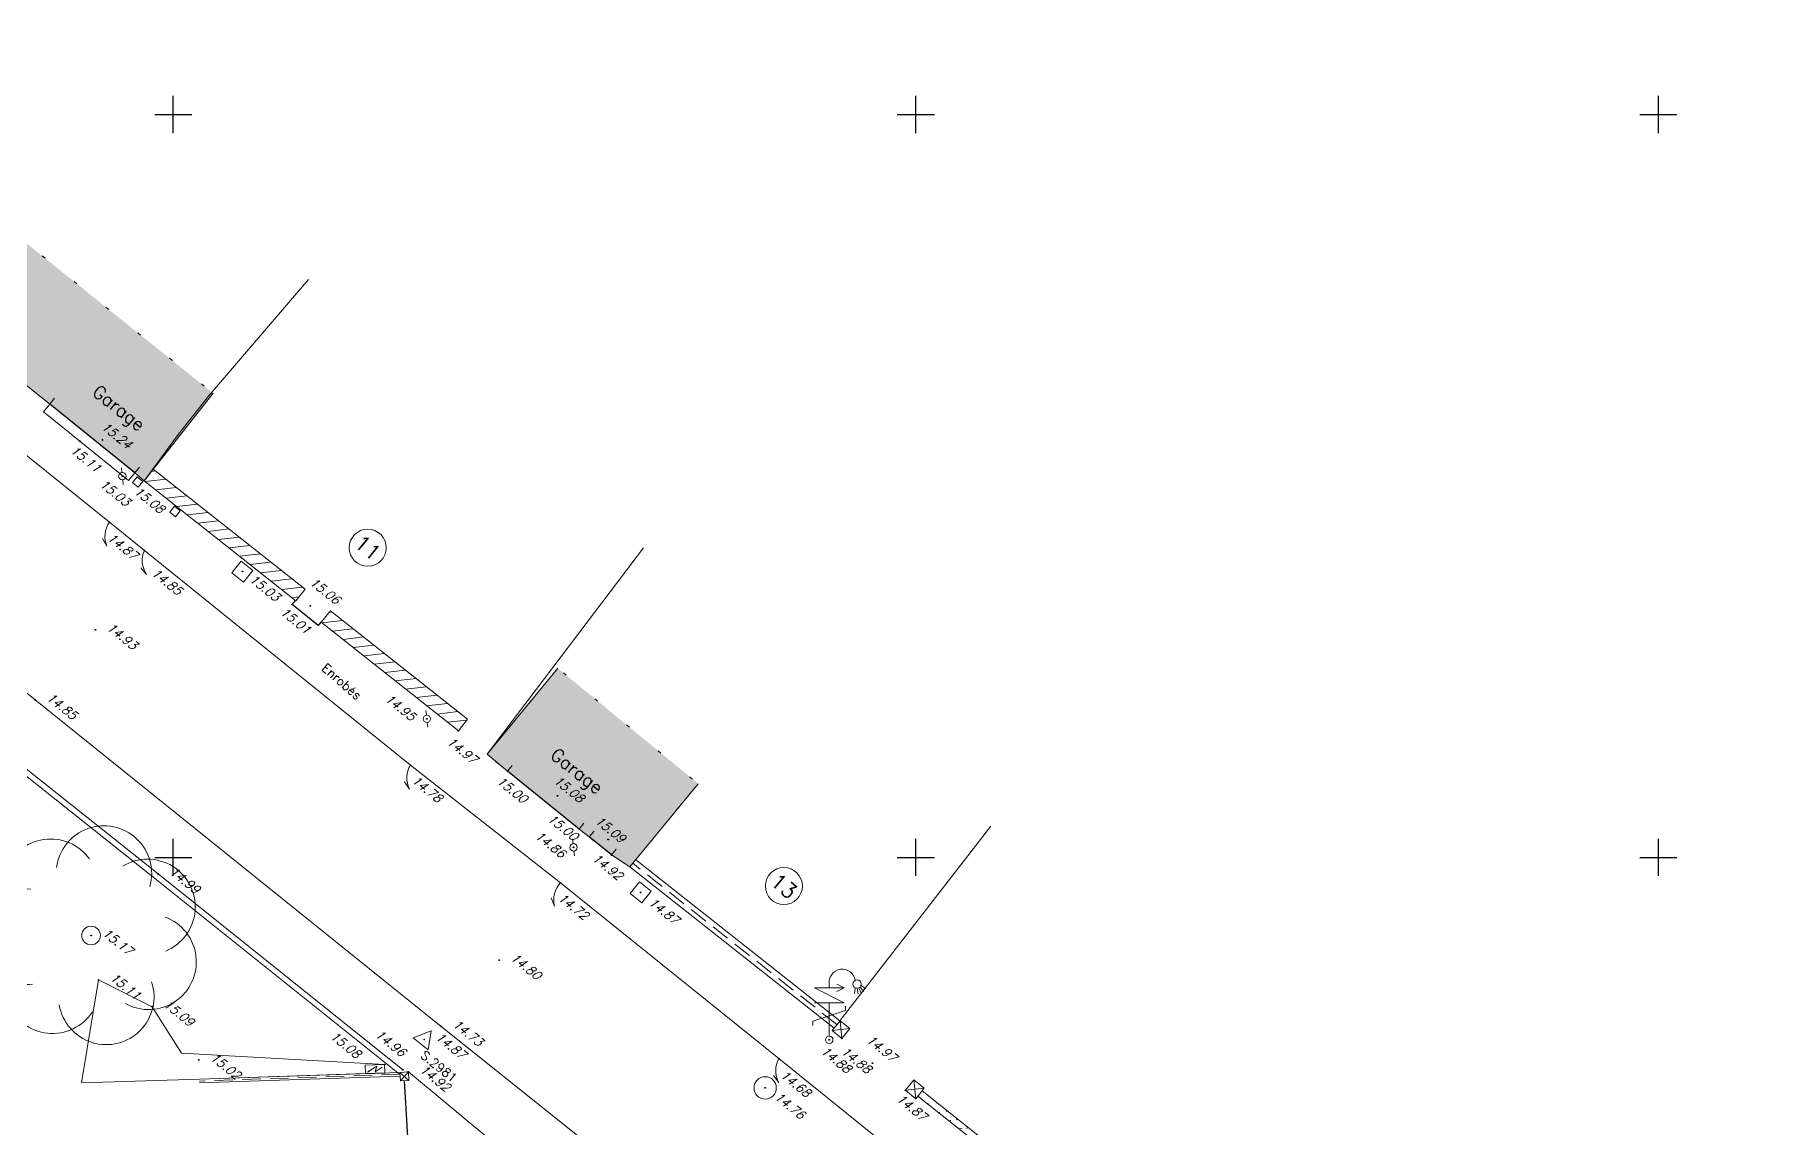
# Model space of a CAD drawing. Header units: metres. Extents: x 1373359 to 1376054, y 5226623 to 5228666.
# Drawn here: x 1375356.26 to 1375402.72, y 5226732.73 to 5226762.15 of the extents above; entities that cross this region are included whole.
import ezdxf
from ezdxf.enums import TextEntityAlignment as Align

# ---------------------------------------------------------------- set-up
doc = ezdxf.new("R2010")
doc.units = ezdxf.units.M
doc.header["$LTSCALE"] = 2
doc.header["$PDMODE"] = 32
doc.header["$PDSIZE"] = 0.02
doc.linetypes.add('INTERROMPU2', pattern=[0.375, 0.25, -0.125])
doc.linetypes.add('POINTILLE', pattern=[0.25, 0, -0.25])
doc.layers.get('0').update_dxf_attribs({"color": 6})
for name, color, linetype, lineweight in [('ASSEP_P_AFFCAR', 5, 'Continuous', 0), ('ASSEP_P_SENS', 5, 'Continuous', 0), ('ASSEU_P_AFFCAR', 124, 'Continuous', 9), ('CAD_L_PARCELLE', 253, 'Continuous', 0), ('EAU_P_BCR', 4, 'Continuous', 9), ('ELEC_P_AFFREC', 1, 'Continuous', 9), ('EV_F_TEXNATSOL', 7, 'Continuous', 0), ('EV_P_ARBRE', 3, 'Continuous', 9), ('FDP_F_BATI', 7, 'Continuous', 9), ('FDP_F_TBATNOM', 7, 'Continuous', 9), ('FDP_F_TBATNUM', 7, 'Continuous', 9), ('FDP_L_BATI', 7, 'Continuous', 9), ('FDP_L_HAIE', 3, 'Continuous', 9), ('FDP_L_MURBAHUT', 7, 'Continuous', 9), ('FDP_L_MURPLEIN', 7, 'Continuous', 9), ('GEOD_P_STA', 6, 'Continuous', 9), ('MUL_P_SUPXET--', 1, 'Continuous', 9), ('VOIE_L_BORDREV', 252, 'Continuous', 0), ('VOIE_L_BORDURE', 7, 'Continuous', 9)]:
    doc.layers.add(name, color=color, linetype=linetype, lineweight=lineweight)
for name, color, linetype in [('FDP_P_SEUILPIE', 7, 'Continuous'), ('MEP_F_CARRO', 7, 'Continuous'), ('TopoAlt', 7, 'Continuous'), ('Topojis', 7, 'Continuous')]:
    doc.layers.add(name, color=color, linetype=linetype)
doc.styles.get("Standard").update_dxf_attribs({"font": 'romans.shx'})
pattern_1 = [(186.53085, (1375401.04701, 5226706.58297), (0.0288895, -0.2523517), [])]

# ---------------------------------------------------------------- blocks, each defined once
blk = doc.blocks.new('Tcpoint')
at = {"color": 0}
blk.add_point((0, 0), dxfattribs=at)
at = {"layer": 'TopoAlt'}
blk.add_attdef('ALT', (0.2, 0.2), '', height=0.24, dxfattribs=at)
blk = doc.blocks.new('CB011')
at = {"color": 0, "flags": 128}
blk.add_lwpolyline([(0, 0, 0.263702), (-0.602, 0.237), (-0.374, 0.3)], format="xyb", dxfattribs=at)
blk = doc.blocks.new('u014')
at = {"color": 0}
blk.add_line((0, 0), (0, 0), dxfattribs=at)
blk.add_circle((0, 0), 0.3, dxfattribs=at)
blk = doc.blocks.new('L016')
at = {"color": 0}
for p, q in [((0, 1.510991), (0, 1.4)), ((0, 1), (0, 0.1))]:
    blk.add_line(p, q, dxfattribs=at)
for points in [[(0.4, 1.4), (-0.4, 1.4), (0.4, 1), (-0.4, 1)], [(0.2, 1.5), (0.4, 1.4), (0.2, 1.3)], [(0.700628, 1.399688), (0.684459, 1.240974)], [(0.792944, 1.396773), (0.86024, 1.256612)], [(0.830421, 1.422331), (0.931041, 1.303495)], [(0.855244, 1.462269), (0.984837, 1.372556)], [(0.752708, 1.388229), (0.78082, 1.234594)], [(-0.438601, 0.390519), (-0.438601, 0.500753), (0.438601, 0.792376), (0.438601, 0.902609)]]:
    blk.add_lwpolyline(points, dxfattribs=at)
for centre, radius in [((0.75, 1.5), 0.111803), ((0, 0), 0.1)]:
    blk.add_circle(centre, radius, dxfattribs=at)
blk.add_arc((0.35, 1.55), 0.353553, 8.130102, 188.130102, dxfattribs=at)
blk = doc.blocks.new('t003')
at = {"color": 0}
blk.add_line((0, 0), (0, 0), dxfattribs=at)
blk.add_lwpolyline([(0.259834, -0.149954), (-0.000053, 0.3), (-0.259781, -0.150046)], close=True, dxfattribs=at)
blk = doc.blocks.new('CB024')
at = {"color": 0}
blk.add_circle((0, 0), 0.5, dxfattribs=at)
for centre, start, end in [((0.071, 3.409), 354.41036, 183.20297), ((-2.621, 2.181), 45.83893, 234.63154), ((2.71, 2.07), 302.98179, 131.7744), ((-3.34, -0.689), 97.2675, 286.06011), ((3.308, -0.828), 251.55321, 80.34582), ((-1.543, -3.041), 148.69607, 337.48868), ((1.415, -3.102), 200.12464, 28.91725)]:
    blk.add_arc(centre, 2.57, start, end, dxfattribs=at)
blk = doc.blocks.new('e020')
at = {"color": 0, "linetype": 'Continuous'}
for p, q in [((0, 0.238611), (0, 0)), ((0.525, 0.238611), (0, 0.238611)), ((0, 0), (0.525, 0)), ((0.525, 0), (0.525, 0.238611))]:
    blk.add_line(p, q, dxfattribs=at)
blk.add_lwpolyline([(0.063739, 0.072973), (0.263674, 0.189273), (0.213166, 0.042878), (0.46514, 0.189449)], dxfattribs=at)
blk.add_solid([(0.408379, 0.188402), (0.46514, 0.189449), (0.43617, 0.140626)], dxfattribs=at)
blk = doc.blocks.new('CB014')
at = {"color": 0}
blk.add_line((0, 0), (0, 0), dxfattribs=at)
blk.add_lwpolyline([(-0.2, -0.2), (-0.2, 0.2), (0.2, 0.2), (0.2, -0.2)], close=True, dxfattribs=at)
blk = doc.blocks.new('a001')
at = {"color": 0}
for points in [[(0.160355, 0.160355), (0.070711, 0.070711)], [(-0.070711, -0.070711), (-0.160355, -0.160355)]]:
    blk.add_lwpolyline(points, dxfattribs=at)
blk.add_circle((0, 0), 0.1, dxfattribs=at)
blk = doc.blocks.new('CB012')
at = {"color": 0}
blk.add_line((0, 0), (0, 0), dxfattribs=at)
blk.add_lwpolyline([(-0.1, -0.1), (-0.1, 0.1), (0.1, 0.1), (0.1, -0.1)], close=True, dxfattribs=at)

msp = doc.modelspace()

# ---------------------------------------------------------------- hatches: boundary and pattern name
at = {"layer": 'FDP_F_BATI'}
for points in [[(1375361.073, 5226752.494), (1375359.213, 5226750.141), (1375358.965, 5226750.352), (1375356.677, 5226752.204), (1375352.73, 5226755.359), (1375352.002, 5226755.934), (1375348.486, 5226758.757), (1375350.439, 5226761.039)], [(1375370.356, 5226745.091), (1375368.451, 5226742.774), (1375369.006, 5226742.318), (1375370.936, 5226740.762), (1375371.805, 5226740.063), (1375372.297, 5226739.741), (1375374.139, 5226741.981)]]:
    msp.add_hatch(color=9, dxfattribs=at).paths.add_polyline_path(points)
at = {"layer": 'FDP_L_MURPLEIN'}
h = msp.add_hatch(dxfattribs=at)
h.set_pattern_fill('ANSI31', color=256, scale=0.08, style=0)
h.set_pattern_definition(pattern_1)
edge = h.paths.add_edge_path()
edge.add_line((1375359.213, 5226750.141), (1375363.303, 5226746.908))
edge.add_line((1375363.303, 5226746.908), (1375363.551, 5226747.221))
edge.add_line((1375363.551, 5226747.221), (1375359.461, 5226750.455))
h = msp.add_hatch(dxfattribs=at)
h.set_pattern_fill('ANSI31', color=256, scale=0.08, style=0)
h.set_pattern_definition(pattern_1)
h.paths.add_polyline_path([(1375367.679, 5226743.405), (1375367.927, 5226743.719), (1375364.235, 5226746.641), (1375363.987, 5226746.328)])
h = msp.add_hatch(dxfattribs=at)
h.set_pattern_fill('ANSI31', color=256, scale=0.08, style=0)
h.set_pattern_definition(pattern_1)
edge = h.paths.add_edge_path()
edge.add_line((1375380.172, 5226733.713), (1375384.055, 5226730.62))
edge.add_line((1375380.059, 5226733.572), (1375383.943, 5226730.479))

# ---------------------------------------------------------------- linework, layer by layer
at = {"layer": 'CAD_L_PARCELLE', "flags": 128}
for points in [[(1375359.213, 5226750.141), (1375360.139, 5226751.394), (1375360.949, 5226752.419), (1375363.645, 5226755.556)], [(1375368.451, 5226742.774), (1375372.664, 5226748.334)], [(1375377.952, 5226735.595), (1375382.019, 5226740.842)]]:
    msp.add_lwpolyline(points, dxfattribs=at)
at = {"layer": 'FDP_F_BATI', "color": 255, "linetype": 'POINTILLE', "ltscale": 2, "flags": 128}
for points in [[(1375361.073, 5226752.494), (1375359.213, 5226750.141), (1375358.965, 5226750.352), (1375356.677, 5226752.204), (1375352.73, 5226755.359), (1375352.002, 5226755.934), (1375348.486, 5226758.757), (1375350.439, 5226761.039)], [(1375370.356, 5226745.091), (1375368.451, 5226742.774), (1375369.006, 5226742.318), (1375370.936, 5226740.762), (1375371.805, 5226740.063), (1375372.297, 5226739.741), (1375374.139, 5226741.981)]]:
    msp.add_lwpolyline(points, close=True, dxfattribs=at)
at = {"layer": 'FDP_F_TBATNUM'}
for centre in [(1375365.238, 5226748.336), (1375376.447, 5226739.227)]:
    msp.add_circle(centre, 0.499, dxfattribs=at)
at = {"layer": 'FDP_L_BATI', "flags": 128}
for points in [[(1375356.803, 5226752.359), (1375356.677, 5226752.204), (1375352.73, 5226755.359), (1375352.854, 5226755.516)], [(1375361.073, 5226752.494), (1375359.213, 5226750.141), (1375358.965, 5226750.352), (1375359.091, 5226750.507)], [(1375369.131, 5226742.473), (1375369.006, 5226742.318), (1375368.451, 5226742.774), (1375370.356, 5226745.091)], [(1375374.139, 5226741.981), (1375372.297, 5226739.741), (1375371.805, 5226740.063), (1375371.932, 5226740.218)], [(1375371.061, 5226740.918), (1375370.936, 5226740.762), (1375371.206, 5226740.551), (1375371.333, 5226740.706)]]:
    msp.add_lwpolyline(points, dxfattribs=at)
at = {"layer": 'FDP_L_HAIE', "ltscale": 0.2}
msp.add_lwpolyline([(1375357.991, 5226736.698), (1375359.433, 5226735.979), (1375360.22, 5226734.726), (1375365.693, 5226734.424), (1375365.701, 5226734.195), (1375360.708, 5226734.026), (1375357.531, 5226733.93)], close=True, dxfattribs=at)
at = {"layer": 'FDP_L_MURBAHUT'}
for p, q in [((1375377.747, 5226735.337), (1375377.96, 5226735.601)), ((1375378.225, 5226735.387), (1375377.747, 5226735.337)), ((1375377.747, 5226735.337), (1375378.011, 5226735.123)), ((1375377.96, 5226735.601), (1375378.225, 5226735.387)), ((1375378.011, 5226735.123), (1375377.96, 5226735.601)), ((1375378.225, 5226735.387), (1375378.011, 5226735.123))]:
    msp.add_line(p, q, dxfattribs=at)
for points in [[(1375377.952, 5226735.595), (1375372.452, 5226739.938)], [(1375377.797, 5226735.399), (1375372.297, 5226739.741)]]:
    msp.add_lwpolyline(points, dxfattribs=at)
at = {"layer": 'FDP_L_MURBAHUT', "linetype": 'INTERROMPU2'}
msp.add_lwpolyline([(1375377.875, 5226735.497), (1375372.375, 5226739.839)], dxfattribs=at)
at = {"layer": 'FDP_L_MURBAHUT', "flags": 128}
for points in [[(1375366.104, 5226734.209), (1375360.708, 5226734.026)], [(1375366.107, 5226734.109), (1375360.711, 5226733.926)]]:
    msp.add_lwpolyline(points, dxfattribs=at)
at = {"layer": 'FDP_L_MURBAHUT', "linetype": 'INTERROMPU2', "flags": 128}
msp.add_lwpolyline([(1375366.106, 5226734.159), (1375360.709, 5226733.976)], dxfattribs=at)
at = {"layer": 'FDP_L_MURPLEIN'}
for p, q in [((1375366.104, 5226734.209), (1375366.333, 5226734.223)), ((1375366.347, 5226733.993), (1375366.104, 5226734.209)), ((1375366.104, 5226734.209), (1375366.117, 5226733.98)), ((1375366.117, 5226733.98), (1375366.333, 5226734.223)), ((1375366.347, 5226733.993), (1375366.117, 5226733.98)), ((1375366.333, 5226734.223), (1375366.347, 5226733.993)), ((1375379.722, 5226733.728), (1375379.948, 5226734.008)), ((1375380.228, 5226733.783), (1375379.948, 5226734.008)), ((1375379.948, 5226734.008), (1375380.003, 5226733.502)), ((1375379.722, 5226733.728), (1375380.228, 5226733.783)), ((1375380.003, 5226733.502), (1375379.722, 5226733.728)), ((1375380.228, 5226733.783), (1375380.003, 5226733.502))]:
    msp.add_line(p, q, dxfattribs=at)
for points in [[(1375359.213, 5226750.141), (1375363.303, 5226746.908), (1375363.551, 5226747.221), (1375359.461, 5226750.455)], [(1375380.059, 5226733.572), (1375383.943, 5226730.479)], [(1375380.172, 5226733.713), (1375384.055, 5226730.62)]]:
    msp.add_lwpolyline(points, dxfattribs=at)
msp.add_lwpolyline([(1375367.679, 5226743.405), (1375367.927, 5226743.719), (1375364.235, 5226746.641), (1375363.987, 5226746.328)], close=True, dxfattribs=at)
at = {"layer": 'FDP_P_SEUILPIE', "flags": 128}
for points in [[(1375358.965, 5226750.352), (1375356.677, 5226752.204)], [(1375370.936, 5226740.762), (1375369.006, 5226742.318)], [(1375371.805, 5226740.063), (1375371.206, 5226740.551)], [(1375366.393, 5226731.261), (1375366.232, 5226733.986)]]:
    msp.add_lwpolyline(points, dxfattribs=at)
at = {"layer": 'FDP_P_SEUILPIE'}
msp.add_lwpolyline([(1375363.976, 5226746.336), (1375363.902, 5226746.244), (1375363.204, 5226746.806), (1375363.292, 5226746.917)], dxfattribs=at)
at = {"layer": 'MEP_F_CARRO'}
for p, q in [((1375360, 5226759.5), (1375360, 5226760.5)), ((1375380, 5226759.5), (1375380, 5226760.5)), ((1375400, 5226759.5), (1375400, 5226760.5)), ((1375359.5, 5226760), (1375360.5, 5226760)), ((1375379.5, 5226760), (1375380.5, 5226760)), ((1375399.5, 5226760), (1375400.5, 5226760)), ((1375360, 5226739.5), (1375360, 5226740.5)), ((1375380, 5226739.5), (1375380, 5226740.5)), ((1375400, 5226739.5), (1375400, 5226740.5)), ((1375359.5, 5226740), (1375360.5, 5226740)), ((1375379.5, 5226740), (1375380.5, 5226740)), ((1375399.5, 5226740), (1375400.5, 5226740))]:
    msp.add_line(p, q, dxfattribs=at)
at = {"layer": 'VOIE_L_BORDREV', "flags": 128}
for points in [[(1375358.965, 5226750.352), (1375358.795, 5226750.142), (1375356.507, 5226751.993), (1375356.677, 5226752.204)], [(1375366.333, 5226734.223), (1375369.7, 5226731.425)]]:
    msp.add_lwpolyline(points, dxfattribs=at)
at = {"layer": 'VOIE_L_BORDURE'}
for points in [[(1375402.724, 5226713.379), (1375400.701, 5226715.025), (1375392.427, 5226721.694), (1375389.545, 5226723.966), (1375382.385, 5226729.671), (1375376.313, 5226734.583), (1375370.429, 5226739.315), (1375366.386, 5226742.485), (1375359.222, 5226748.264), (1375358.284, 5226749.023), (1375355.295, 5226751.422), (1375347.521, 5226757.654), (1375339.552, 5226764.036), (1375336.617, 5226766.396), (1375328.098, 5226773.128), (1375324.472, 5226776.058), (1375318.028, 5226781.188, -0.046775), (1375317.289, 5226781.898, -0.078091), (1375316.889, 5226782.542, -0.105958), (1375316.617, 5226783.97), (1375316.184, 5226796.759, -0.155756), (1375317.163, 5226799.173, -0.141291), (1375319.128, 5226800.505), (1375327.023, 5226800.827)], [(1375301.861, 5226741.601), (1375301.701, 5226745.319, -0.072897), (1375301.775, 5226746.044), (1375305.11, 5226756.428), (1375308.739, 5226767.576), (1375311.307, 5226775.638), (1375311.579, 5226776.687, -0.214139), (1375312.072, 5226777.034, -0.220378), (1375312.945, 5226776.818), (1375320.34, 5226770.878), (1375330.961, 5226762.453), (1375340.328, 5226754.907), (1375348.309, 5226748.518), (1375359.591, 5226739.552), (1375366.184, 5226734.281)]]:
    msp.add_lwpolyline(points, format="xyb", dxfattribs=at)
at = {"layer": 'VOIE_L_BORDURE', "flags": 128}
for points in [[(1375399.206, 5226709.842), (1375389.268, 5226717.791), (1375379.418, 5226725.689), (1375367.22, 5226735.443), (1375356.282, 5226744.237), (1375344.549, 5226753.648), (1375333.508, 5226762.47), (1375325.095, 5226769.227), (1375313.521, 5226778.412, 0.110465), (1375311.983, 5226779.157, 0.322081), (1375310.722, 5226778.634, 0.036236), (1375310.218, 5226777.673), (1375307.538, 5226769.339), (1375303.751, 5226757.58), (1375300.321, 5226746.882, 0.039153), (1375300.138, 5226746.108, 0.0417), (1375300.066, 5226745.078), (1375300.272, 5226739.351)], [(1375302.011, 5226741.608), (1375301.851, 5226745.325, -0.072404), (1375301.92, 5226746.003), (1375305.252, 5226756.382), (1375308.882, 5226767.53), (1375311.451, 5226775.596), (1375311.719, 5226776.628, -0.205169), (1375312.101, 5226776.887, -0.220378), (1375312.851, 5226776.701), (1375320.246, 5226770.76), (1375330.867, 5226762.336), (1375340.234, 5226754.79), (1375348.215, 5226748.401), (1375359.498, 5226739.435), (1375366.09, 5226734.164)]]:
    msp.add_lwpolyline(points, format="xyb", dxfattribs=at)

# ---------------------------------------------------------------- block references
at = {"layer": 'ASSEP_P_AFFCAR', "yscale": -1.000000000029004, "rotation": 321.3371878165197}
for p in [(1375359.042, 5226750.107), (1375360.049, 5226749.311)]:
    msp.add_blockref('CB012', p, dxfattribs=at)
at = {"layer": 'ASSEP_P_SENS', "xscale": -1}
for p, yscale, rotation in [((1375358.284, 5226749.023), -1.000000000176841, 285.2630120393972), ((1375359.222, 5226748.264), -1.000000000133632, 296.8934273032827), ((1375366.386, 5226742.485), -0.9999999997160945, 289.6613451037731), ((1375370.429, 5226739.315), -0.9999999998599234, 277.4451231505454), ((1375376.313, 5226734.583), -1.000000000050693, 291.6012182915874)]:
    msp.add_blockref('CB011', p, dxfattribs=dict(at, yscale=yscale, rotation=rotation))
at = {"layer": 'ASSEU_P_AFFCAR', "yscale": -1.000000000029004, "rotation": 321.3371878165197}
for name, p in [('CB014', (1375361.863, 5226747.693)), ('CB014', (1375372.589, 5226739.056)), ('u014', (1375375.943, 5226733.792))]:
    msp.add_blockref(name, p, dxfattribs=at)
at = {"layer": 'EAU_P_BCR', "yscale": -1.000000000029004, "rotation": 321.3371878165197}
for p in [(1375358.63, 5226750.264), (1375366.829, 5226743.728), (1375370.78, 5226740.269)]:
    msp.add_blockref('a001', p, dxfattribs=at)
at = {"layer": 'ELEC_P_AFFREC', "rotation": 181.9455849657332}
msp.add_blockref('e020', (1375365.693, 5226734.424), dxfattribs=at)
at = {"layer": 'EV_P_ARBRE', "xscale": 0.5000000001054034, "yscale": -0.5000000000690585, "rotation": 321.337187833188}
msp.add_blockref('CB024', (1375357.787, 5226737.896), dxfattribs=at)
at = {"layer": 'GEOD_P_STA', "rotation": 321.3371878165197}
msp.add_blockref('t003', (1375366.76, 5226735.097), dxfattribs=at)
at = {"layer": 'GEOD_P_STA'}
ref = msp.add_blockref('Tcpoint', (1375366.76, 5226735.097), dxfattribs=dict(at, rotation=321.3371878165197))
ref.add_attrib('MAT', 'S.2981', (1375366.641, 5226734.628), dxfattribs={"height": 0.24, "rotation": 321.3372})
ref.add_attrib('ALT', '14.87', (1375367.041, 5226735.128), dxfattribs={"layer": 'TopoAlt', "height": 0.24, "rotation": 321.3372, "oblique": 18})
at = {"layer": 'MUL_P_SUPXET--'}
msp.add_blockref('L016', (1375377.669, 5226735.086), dxfattribs=at)
at = {"layer": 'Topojis'}
ref = msp.add_blockref('Tcpoint', (1375358.099, 5226751.237), dxfattribs=dict(at, rotation=321.3371878165197))
ref.add_attrib('ALT', '15.24', (1375358.041, 5226751.561), dxfattribs={"layer": 'TopoAlt', "height": 0.24, "rotation": 321.3372, "oblique": 18})
ref = msp.add_blockref('Tcpoint', (1375357.482, 5226751.205), dxfattribs=dict(at, rotation=321.3371878165197))
ref.add_attrib('ALT', '15.11', (1375357.205, 5226750.927), dxfattribs={"layer": 'TopoAlt', "height": 0.24, "rotation": 321.3372, "oblique": 18})
ref = msp.add_blockref('Tcpoint', (1375358.63, 5226750.264), dxfattribs=dict(at, rotation=321.3371878165197))
ref.add_attrib('ALT', '15.03', (1375357.995, 5226750.014), dxfattribs={"layer": 'TopoAlt', "height": 0.24, "rotation": 321.3372, "oblique": 18})
ref = msp.add_blockref('Tcpoint', (1375359.213, 5226750.141), dxfattribs=dict(at, rotation=321.3371878165197))
ref.add_attrib('ALT', '15.08', (1375358.92, 5226749.822), dxfattribs={"layer": 'TopoAlt', "height": 0.24, "rotation": 321.3372, "oblique": 18})
ref = msp.add_blockref('Tcpoint', (1375358.284, 5226749.023), dxfattribs=dict(at, rotation=321.3371878165197))
ref.add_attrib('ALT', '14.87', (1375358.202, 5226748.572), dxfattribs={"layer": 'TopoAlt', "height": 0.24, "rotation": 321.3372, "oblique": 18})
ref = msp.add_blockref('Tcpoint', (1375359.222, 5226748.264), dxfattribs=dict(at, rotation=321.3371878165197))
ref.add_attrib('ALT', '14.85', (1375359.393, 5226747.621), dxfattribs={"layer": 'TopoAlt', "height": 0.24, "rotation": 321.3372, "oblique": 18})
ref = msp.add_blockref('Tcpoint', (1375361.863, 5226747.693), dxfattribs=dict(at, rotation=321.3371878165197))
ref.add_attrib('ALT', '15.03', (1375362.028, 5226747.454), dxfattribs={"layer": 'TopoAlt', "height": 0.24, "rotation": 321.3372, "oblique": 18})
ref = msp.add_blockref('Tcpoint', (1375363.692, 5226746.774), dxfattribs=dict(at, rotation=321.3371878165197))
ref.add_attrib('ALT', '15.06', (1375363.651, 5226747.373), dxfattribs={"layer": 'TopoAlt', "height": 0.24, "rotation": 321.3372, "oblique": 18})
ref = msp.add_blockref('Tcpoint', (1375363.204, 5226746.806), dxfattribs=dict(at, rotation=321.3371878165197))
ref.add_attrib('ALT', '15.01', (1375362.857, 5226746.573), dxfattribs={"layer": 'TopoAlt', "height": 0.24, "rotation": 321.3372, "oblique": 18})
ref = msp.add_blockref('Tcpoint', (1375357.906, 5226746.124), dxfattribs=dict(at, rotation=321.3371878165197))
ref.add_attrib('ALT', '14.93', (1375358.187, 5226746.155), dxfattribs={"layer": 'TopoAlt', "height": 0.24, "rotation": 321.3372, "oblique": 18})
ref = msp.add_blockref('Tcpoint', (1375356.282, 5226744.237), dxfattribs=dict(at, rotation=321.3371878165197))
ref.add_attrib('ALT', '14.85', (1375356.564, 5226744.268), dxfattribs={"layer": 'TopoAlt', "height": 0.24, "rotation": 321.3372, "oblique": 18})
ref = msp.add_blockref('Tcpoint', (1375366.829, 5226743.728), dxfattribs=dict(at, rotation=321.3371878165197))
ref.add_attrib('ALT', '14.95', (1375365.679, 5226744.238), dxfattribs={"layer": 'TopoAlt', "height": 0.24, "rotation": 321.3372, "oblique": 18})
ref = msp.add_blockref('Tcpoint', (1375367.679, 5226743.405), dxfattribs=dict(at, rotation=321.3371878165197))
ref.add_attrib('ALT', '14.97', (1375367.345, 5226743.079), dxfattribs={"layer": 'TopoAlt', "height": 0.24, "rotation": 321.3372, "oblique": 18})
ref = msp.add_blockref('Tcpoint', (1375366.386, 5226742.485), dxfattribs=dict(at, rotation=321.3371878165197))
ref.add_attrib('ALT', '14.78', (1375366.397, 5226742.037), dxfattribs={"layer": 'TopoAlt', "height": 0.24, "rotation": 321.3372, "oblique": 18})
ref = msp.add_blockref('Tcpoint', (1375369.006, 5226742.318), dxfattribs=dict(at, rotation=321.3371878165197))
ref.add_attrib('ALT', '15.00', (1375368.689, 5226742.019), dxfattribs={"layer": 'TopoAlt', "height": 0.24, "rotation": 321.3372, "oblique": 18})
ref = msp.add_blockref('Tcpoint', (1375370.349, 5226741.655), dxfattribs=dict(at, rotation=321.3371878165197))
ref.add_attrib('ALT', '15.08', (1375370.222, 5226742.035), dxfattribs={"layer": 'TopoAlt', "height": 0.24, "rotation": 321.3372, "oblique": 18})
ref = msp.add_blockref('Tcpoint', (1375370.936, 5226740.762), dxfattribs=dict(at, rotation=321.3371878165197))
ref.add_attrib('ALT', '15.00', (1375370.057, 5226741.009), dxfattribs={"layer": 'TopoAlt', "height": 0.24, "rotation": 321.3372, "oblique": 18})
ref = msp.add_blockref('Tcpoint', (1375371.715, 5226740.479), dxfattribs=dict(at, rotation=321.3371878165197))
ref.add_attrib('ALT', '15.09', (1375371.335, 5226740.953), dxfattribs={"layer": 'TopoAlt', "height": 0.24, "rotation": 321.3372, "oblique": 18})
ref = msp.add_blockref('Tcpoint', (1375370.78, 5226740.269), dxfattribs=dict(at, rotation=321.3371878165197))
ref.add_attrib('ALT', '14.86', (1375369.722, 5226740.546), dxfattribs={"layer": 'TopoAlt', "height": 0.24, "rotation": 321.3372, "oblique": 18})
ref = msp.add_blockref('Tcpoint', (1375371.805, 5226740.063), dxfattribs=dict(at, rotation=321.3371878165197))
ref.add_attrib('ALT', '14.92', (1375371.262, 5226739.943), dxfattribs={"layer": 'TopoAlt', "height": 0.24, "rotation": 321.3372, "oblique": 18})
ref = msp.add_blockref('Tcpoint', (1375359.591, 5226739.552), dxfattribs=dict(at, rotation=321.3371878165197))
ref.add_attrib('ALT', '14.99', (1375359.872, 5226739.583), dxfattribs={"layer": 'TopoAlt', "height": 0.24, "rotation": 321.3372, "oblique": 18})
ref = msp.add_blockref('Tcpoint', (1375370.429, 5226739.315), dxfattribs=dict(at, rotation=321.3371878165197))
ref.add_attrib('ALT', '14.72', (1375370.338, 5226738.877), dxfattribs={"layer": 'TopoAlt', "height": 0.24, "rotation": 321.3372, "oblique": 18})
ref = msp.add_blockref('Tcpoint', (1375372.589, 5226739.056), dxfattribs=dict(at, rotation=321.3371878165197))
ref.add_attrib('ALT', '14.87', (1375372.778, 5226738.754), dxfattribs={"layer": 'TopoAlt', "height": 0.24, "rotation": 321.3372, "oblique": 18})
ref = msp.add_blockref('Tcpoint', (1375357.787, 5226737.896), dxfattribs=dict(at, rotation=321.3371878165197))
ref.add_attrib('ALT', '15.17', (1375358.068, 5226737.927), dxfattribs={"layer": 'TopoAlt', "height": 0.24, "rotation": 321.3372, "oblique": 18})
ref = msp.add_blockref('Tcpoint', (1375368.781, 5226737.234), dxfattribs=dict(at, rotation=321.3371878165197))
ref.add_attrib('ALT', '14.80', (1375369.062, 5226737.265), dxfattribs={"layer": 'TopoAlt', "height": 0.24, "rotation": 321.3372, "oblique": 18})
ref = msp.add_blockref('Tcpoint', (1375357.991, 5226736.698), dxfattribs=dict(at, rotation=321.3371878165197))
ref.add_attrib('ALT', '15.11', (1375358.272, 5226736.729), dxfattribs={"layer": 'TopoAlt', "height": 0.24, "rotation": 321.3372, "oblique": 18})
ref = msp.add_blockref('Tcpoint', (1375359.433, 5226735.979), dxfattribs=dict(at, rotation=321.3371878165197))
ref.add_attrib('ALT', '15.09', (1375359.714, 5226736.01), dxfattribs={"layer": 'TopoAlt', "height": 0.24, "rotation": 321.3372, "oblique": 18})
ref = msp.add_blockref('Tcpoint', (1375367.22, 5226735.443), dxfattribs=dict(at, rotation=321.3371878165197))
ref.add_attrib('ALT', '14.73', (1375367.501, 5226735.474), dxfattribs={"layer": 'TopoAlt', "height": 0.24, "rotation": 321.3372, "oblique": 18})
ref = msp.add_blockref('Tcpoint', (1375365.693, 5226734.424), dxfattribs=dict(at, rotation=321.3371878165197))
ref.add_attrib('ALT', '15.08', (1375364.204, 5226735.149), dxfattribs={"layer": 'TopoAlt', "height": 0.24, "rotation": 321.3372, "oblique": 18})
ref = msp.add_blockref('Tcpoint', (1375366.184, 5226734.281), dxfattribs=dict(at, rotation=321.3371878165197))
ref.add_attrib('ALT', '14.96', (1375365.417, 5226735.198), dxfattribs={"layer": 'TopoAlt', "height": 0.24, "rotation": 321.3372, "oblique": 18})
ref = msp.add_blockref('Tcpoint', (1375377.669, 5226735.086), dxfattribs=dict(at, rotation=320.8063197815042))
ref.add_attrib('ALT', '14.88', (1375377.419, 5226734.755), dxfattribs={"layer": 'TopoAlt', "height": 0.24, "rotation": 320.8063, "oblique": 18})
ref = msp.add_blockref('Tcpoint', (1375378.011, 5226735.123), dxfattribs=dict(at, rotation=320.8063197815042))
ref.add_attrib('ALT', '14.88', (1375377.962, 5226734.747), dxfattribs={"layer": 'TopoAlt', "height": 0.24, "rotation": 320.8063, "oblique": 18})
ref = msp.add_blockref('Tcpoint', (1375378.834, 5226734.456), dxfattribs=dict(at, rotation=320.8063197815042))
ref.add_attrib('ALT', '14.97', (1375378.647, 5226735.058), dxfattribs={"layer": 'TopoAlt', "height": 0.24, "rotation": 320.8063, "oblique": 18})
ref = msp.add_blockref('Tcpoint', (1375360.689, 5226734.545), dxfattribs=dict(at, rotation=321.3371878165197))
ref.add_attrib('ALT', '15.02', (1375360.971, 5226734.577), dxfattribs={"layer": 'TopoAlt', "height": 0.24, "rotation": 321.3372, "oblique": 18})
ref = msp.add_blockref('Tcpoint', (1375376.313, 5226734.583), dxfattribs=dict(at, rotation=320.8063197815042))
ref.add_attrib('ALT', '14.68', (1375376.328, 5226734.108), dxfattribs={"layer": 'TopoAlt', "height": 0.24, "rotation": 320.8063, "oblique": 18})
ref = msp.add_blockref('Tcpoint', (1375366.333, 5226734.223), dxfattribs=dict(at, rotation=321.3371878165197))
ref.add_attrib('ALT', '14.92', (1375366.615, 5226734.254), dxfattribs={"layer": 'TopoAlt', "height": 0.24, "rotation": 321.3372, "oblique": 18})
ref = msp.add_blockref('Tcpoint', (1375375.943, 5226733.792), dxfattribs=dict(at, rotation=320.8063197815042))
ref.add_attrib('ALT', '14.76', (1375376.172, 5226733.518), dxfattribs={"layer": 'TopoAlt', "height": 0.24, "rotation": 320.8063, "oblique": 18})
ref = msp.add_blockref('Tcpoint', (1375379.722, 5226733.728), dxfattribs=dict(at, rotation=320.8063197815042))
ref.add_attrib('ALT', '14.87', (1375379.458, 5226733.47), dxfattribs={"layer": 'TopoAlt', "height": 0.24, "rotation": 320.8063, "oblique": 18})

# ---------------------------------------------------------------- texts
at = {"layer": 'EV_F_TEXNATSOL'}
msp.add_text('Enrobés', height=0.24, rotation=318.9053, dxfattribs=at).set_placement((1375363.976, 5226745.062, -14.421))
at = {"layer": 'FDP_F_TBATNOM'}
for p in [(1375357.79, 5226752.476, -14.421), (1375370.127, 5226742.701, -14.421)]:
    msp.add_text('Garage', height=0.35, rotation=321.2094, dxfattribs=at).set_placement(p)
at = {"layer": 'FDP_F_TBATNUM'}
for s, p in [('11', (1375365.238, 5226748.336)), ('13', (1375376.447, 5226739.227))]:
    msp.add_text(s, height=0.406, rotation=320.6064, dxfattribs=at).set_placement(p, align=Align.MIDDLE_CENTER)

doc.saveas('drawing.dxf')
